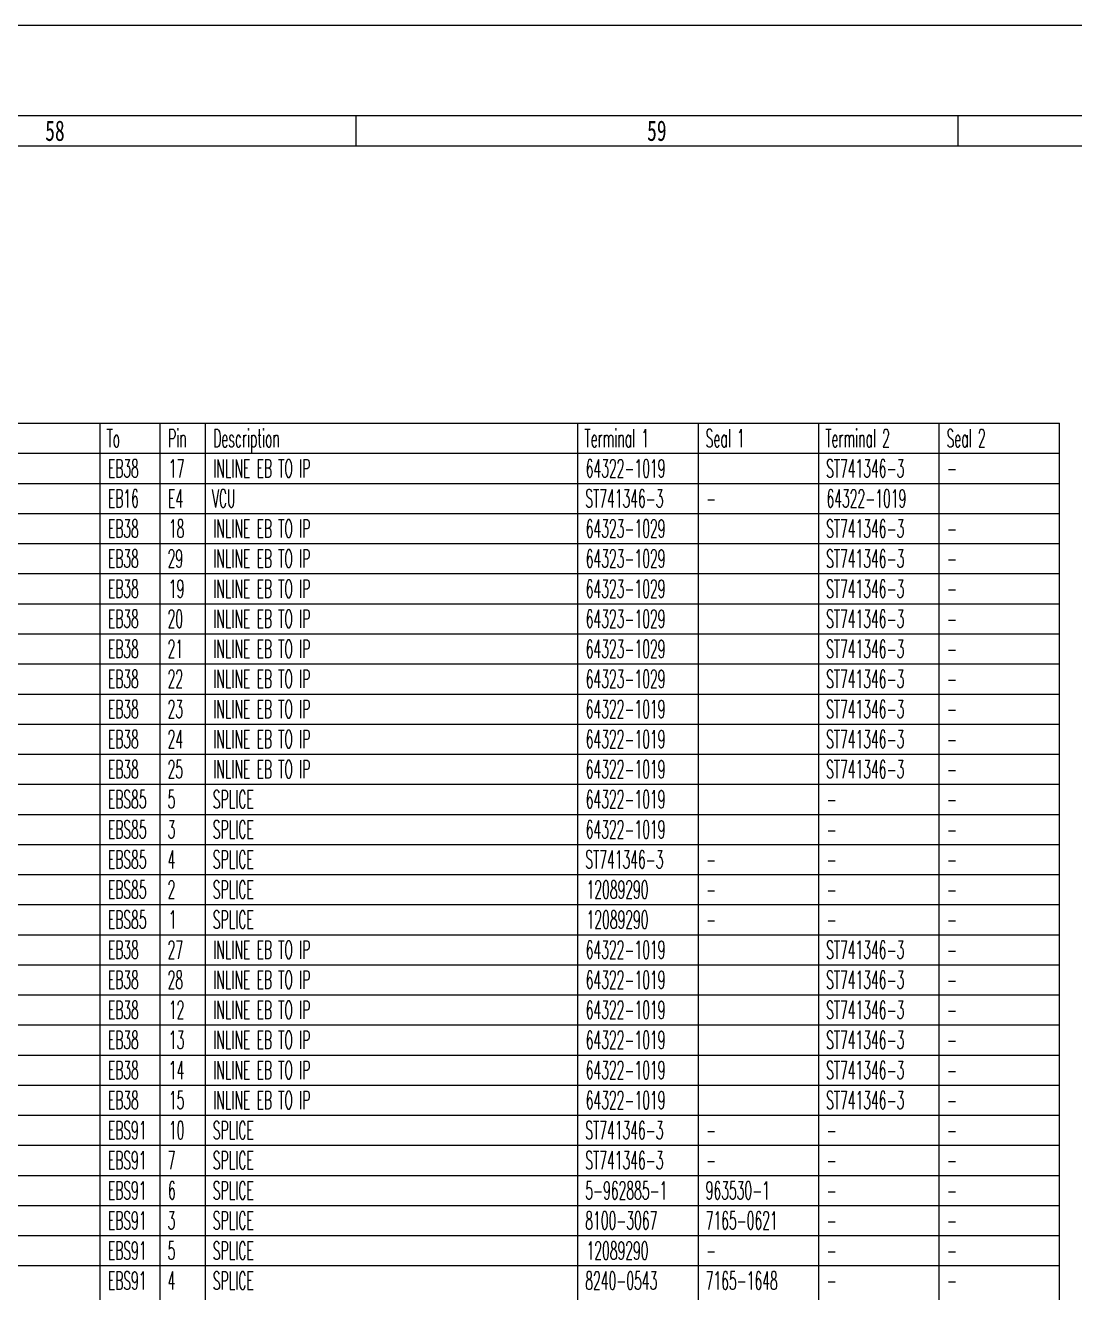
# Model space of a CAD drawing. Header units: inches. Extents: x 47316 to 59086, y 3141 to 11743.
# Drawn here: x 56013 to 56187.3, y 10088.5 to 10299.1 of the extents above; entities that cross this region are included whole.
import ezdxf

# ---------------------------------------------------------------- set-up
doc = ezdxf.new("R2010")
doc.units = ezdxf.units.IN
doc.header["$MEASUREMENT"] = 0
doc.styles.add('MtX_FangSong_GB2312', font='')
doc.styles.get("Standard").update_dxf_attribs({"font": ''})
doc.styles.get('MtX_FangSong_GB2312').set_extended_font_data('FangSong_GB2312')
doc.styles.get('Standard').set_extended_font_data('SimSun')

msp = doc.modelspace()

# ---------------------------------------------------------------- linework, layer by layer
at = {"color": 0, "lineweight": 15}
for p, q in [((57387.93, 10299.08), (50247.93, 10299.08)), ((50267.93, 10284.08), (57267.93, 10284.08)), ((56067.93, 10279.08), (56067.93, 10284.08)), ((56167.93, 10279.08), (56167.93, 10284.08)), ((50267.93, 10279.08), (57367.93, 10279.08))]:
    msp.add_line(p, q, dxfattribs=at)
at = {"color": 0, "linetype": 'Continuous', "lineweight": 15}
for p, q in [((55857.95, 10232.95), (56184.8, 10232.95)), ((56025.41, 9727.95), (56025.41, 10232.95)), ((56035.41, 9727.95), (56035.41, 10232.95)), ((56042.91, 9727.95), (56042.91, 10232.95)), ((56104.8, 9727.95), (56104.8, 10232.95)), ((56124.8, 9727.95), (56124.8, 10232.95)), ((56144.8, 9727.95), (56144.8, 10232.95)), ((56164.8, 9727.95), (56164.8, 10232.95)), ((56184.8, 9727.95), (56184.8, 10232.95)), ((55857.95, 10227.95), (56184.8, 10227.95)), ((55857.95, 10222.95), (56184.8, 10222.95)), ((55857.95, 10217.95), (56184.8, 10217.95)), ((55857.95, 10212.95), (56184.8, 10212.95)), ((55857.95, 10207.95), (56184.8, 10207.95)), ((55857.95, 10202.95), (56184.8, 10202.95)), ((55857.95, 10197.95), (56184.8, 10197.95)), ((55857.95, 10192.95), (56184.8, 10192.95)), ((55857.95, 10187.95), (56184.8, 10187.95)), ((55857.95, 10182.95), (56184.8, 10182.95)), ((55857.95, 10177.95), (56184.8, 10177.95)), ((55857.95, 10172.95), (56184.8, 10172.95)), ((55857.95, 10167.95), (56184.8, 10167.95)), ((55857.95, 10162.95), (56184.8, 10162.95)), ((55857.95, 10157.95), (56184.8, 10157.95)), ((55857.95, 10152.95), (56184.8, 10152.95)), ((55857.95, 10147.95), (56184.8, 10147.95)), ((55857.95, 10142.95), (56184.8, 10142.95)), ((55857.95, 10137.95), (56184.8, 10137.95)), ((55857.95, 10132.95), (56184.8, 10132.95)), ((55857.95, 10127.95), (56184.8, 10127.95)), ((55857.95, 10122.95), (56184.8, 10122.95)), ((55857.95, 10117.95), (56184.8, 10117.95)), ((55857.95, 10112.95), (56184.8, 10112.95)), ((55857.95, 10107.95), (56184.8, 10107.95)), ((55857.95, 10102.95), (56184.8, 10102.95)), ((55857.95, 10097.95), (56184.8, 10097.95)), ((55857.95, 10092.95), (56184.8, 10092.95))]:
    msp.add_line(p, q, dxfattribs=at)

# ---------------------------------------------------------------- texts
at = {"color": 0, "lineweight": 15, "style": 'MtX_FangSong_GB2312', "width": 0.7}
for s, p in [('58', (56016.29, 10279.88)), ('59', (56116.28, 10279.88))]:
    msp.add_text(s, height=3.4, dxfattribs=at).set_placement(p)
at = {"color": 140, "linetype": 'Continuous', "lineweight": 15, "char_height": 3, "attachment_point": 1}
for s, insert, width in [('\\Fromans.shx;\\W0.5000000000;\\T1.0000000000;\\o\\lTo', (56026.49, 10231.95), 2.5), ('\\Fromans.shx;\\W0.5000000000;\\T1.0000000000;\\o\\lPin', (56036.7, 10231.95), 3.4286), ('\\Fromans.shx;\\W0.5000000000;\\T1.0000000000;\\o\\lDescription', (56044.2, 10231.95), 12.2857), ('\\Fromans.shx;\\W0.5000000000;\\T1.0000000000;\\o\\lTerminal 1', (56105.88, 10231.95), 12.2857), ('\\Fromans.shx;\\W0.5000000000;\\T1.0000000000;\\o\\lSeal 1', (56126.02, 10231.95), 7.5714), ('\\Fromans.shx;\\W0.5000000000;\\T1.0000000000;\\o\\lTerminal 2', (56145.88, 10231.95), 12.2857), ('\\Fromans.shx;\\W0.5000000000;\\T1.0000000000;\\o\\lSeal 2', (56166.02, 10231.95), 7.5714)]:
    msp.add_mtext(s, dxfattribs=dict(at, insert=insert, width=width))
at = {"color": 7, "linetype": 'Continuous', "lineweight": 15, "char_height": 3, "attachment_point": 1}
for s, insert, width in [('\\Fromans.shx;\\W0.5000000000;\\T1.0000000000;\\o\\lEB38', (56026.7, 10226.95), 5.7143), ('\\Fromans.shx;\\W0.5000000000;\\T1.0000000000;\\o\\l17', (56036.84, 10226.95), 2.8571), ('\\Fromans.shx;\\W0.5000000000;\\T1.0000000000;\\o\\lINLINE EB TO IP', (56044.2, 10226.95), 19), ('\\Fromans.shx;\\W0.5000000000;\\T1.0000000000;\\o\\l64322-1019', (56106.09, 10226.95), 14.7143), ('\\Fromans.shx;\\W0.5000000000;\\T1.0000000000;\\o\\lST741346-3', (56146.02, 10226.95), 14.4286), ('\\Fromans.shx;\\W0.5000000000;\\T1.0000000000;\\o\\l-', (56166.09, 10226.95), 1.8571), ('\\Fromans.shx;\\W0.5000000000;\\T1.0000000000;\\o\\lEB16', (56026.7, 10221.95), 5.7143), ('\\Fromans.shx;\\W0.5000000000;\\T1.0000000000;\\o\\lE4', (56036.7, 10221.95), 2.7857), ('\\Fromans.shx;\\W0.5000000000;\\T1.0000000000;\\o\\lVCU', (56043.99, 10221.95), 4.3571), ('\\Fromans.shx;\\W0.5000000000;\\T1.0000000000;\\o\\lST741346-3', (56106.02, 10221.95), 14.4286), ('\\Fromans.shx;\\W0.5000000000;\\T1.0000000000;\\o\\l64322-1019', (56146.09, 10221.95), 14.7143), ('\\Fromans.shx;\\W0.5000000000;\\T1.0000000000;\\o\\l-', (56126.09, 10221.95), 1.8571), ('\\Fromans.shx;\\W0.5000000000;\\T1.0000000000;\\o\\lEB38', (56026.7, 10216.95), 5.7143), ('\\Fromans.shx;\\W0.5000000000;\\T1.0000000000;\\o\\l18', (56036.84, 10216.95), 2.8571), ('\\Fromans.shx;\\W0.5000000000;\\T1.0000000000;\\o\\lINLINE EB TO IP', (56044.2, 10216.95), 19), ('\\Fromans.shx;\\W0.5000000000;\\T1.0000000000;\\o\\l64323-1029', (56106.09, 10216.95), 14.7143), ('\\Fromans.shx;\\W0.5000000000;\\T1.0000000000;\\o\\lST741346-3', (56146.02, 10216.95), 14.4286), ('\\Fromans.shx;\\W0.5000000000;\\T1.0000000000;\\o\\l-', (56166.09, 10216.95), 1.8571), ('\\Fromans.shx;\\W0.5000000000;\\T1.0000000000;\\o\\lEB38', (56026.7, 10211.95), 5.7143), ('\\Fromans.shx;\\W0.5000000000;\\T1.0000000000;\\o\\l29', (56036.63, 10211.95), 2.8571), ('\\Fromans.shx;\\W0.5000000000;\\T1.0000000000;\\o\\lINLINE EB TO IP', (56044.2, 10211.95), 19), ('\\Fromans.shx;\\W0.5000000000;\\T1.0000000000;\\o\\l64323-1029', (56106.09, 10211.95), 14.7143), ('\\Fromans.shx;\\W0.5000000000;\\T1.0000000000;\\o\\lST741346-3', (56146.02, 10211.95), 14.4286), ('\\Fromans.shx;\\W0.5000000000;\\T1.0000000000;\\o\\l-', (56166.09, 10211.95), 1.8571), ('\\Fromans.shx;\\W0.5000000000;\\T1.0000000000;\\o\\lEB38', (56026.7, 10206.95), 5.7143), ('\\Fromans.shx;\\W0.5000000000;\\T1.0000000000;\\o\\l19', (56036.84, 10206.95), 2.8571), ('\\Fromans.shx;\\W0.5000000000;\\T1.0000000000;\\o\\lINLINE EB TO IP', (56044.2, 10206.95), 19), ('\\Fromans.shx;\\W0.5000000000;\\T1.0000000000;\\o\\l64323-1029', (56106.09, 10206.95), 14.7143), ('\\Fromans.shx;\\W0.5000000000;\\T1.0000000000;\\o\\lST741346-3', (56146.02, 10206.95), 14.4286), ('\\Fromans.shx;\\W0.5000000000;\\T1.0000000000;\\o\\l-', (56166.09, 10206.95), 1.8571), ('\\Fromans.shx;\\W0.5000000000;\\T1.0000000000;\\o\\lEB38', (56026.7, 10201.95), 5.7143), ('\\Fromans.shx;\\W0.5000000000;\\T1.0000000000;\\o\\l20', (56036.63, 10201.95), 2.8571), ('\\Fromans.shx;\\W0.5000000000;\\T1.0000000000;\\o\\lINLINE EB TO IP', (56044.2, 10201.95), 19), ('\\Fromans.shx;\\W0.5000000000;\\T1.0000000000;\\o\\l64323-1029', (56106.09, 10201.95), 14.7143), ('\\Fromans.shx;\\W0.5000000000;\\T1.0000000000;\\o\\lST741346-3', (56146.02, 10201.95), 14.4286), ('\\Fromans.shx;\\W0.5000000000;\\T1.0000000000;\\o\\l-', (56166.09, 10201.95), 1.8571), ('\\Fromans.shx;\\W0.5000000000;\\T1.0000000000;\\o\\lEB38', (56026.7, 10196.95), 5.7143), ('\\Fromans.shx;\\W0.5000000000;\\T1.0000000000;\\o\\l21', (56036.63, 10196.95), 2.8571), ('\\Fromans.shx;\\W0.5000000000;\\T1.0000000000;\\o\\lINLINE EB TO IP', (56044.2, 10196.95), 19), ('\\Fromans.shx;\\W0.5000000000;\\T1.0000000000;\\o\\l64323-1029', (56106.09, 10196.95), 14.7143), ('\\Fromans.shx;\\W0.5000000000;\\T1.0000000000;\\o\\lST741346-3', (56146.02, 10196.95), 14.4286), ('\\Fromans.shx;\\W0.5000000000;\\T1.0000000000;\\o\\l-', (56166.09, 10196.95), 1.8571), ('\\Fromans.shx;\\W0.5000000000;\\T1.0000000000;\\o\\lEB38', (56026.7, 10191.95), 5.7143), ('\\Fromans.shx;\\W0.5000000000;\\T1.0000000000;\\o\\l22', (56036.63, 10191.95), 2.8571), ('\\Fromans.shx;\\W0.5000000000;\\T1.0000000000;\\o\\lINLINE EB TO IP', (56044.2, 10191.95), 19), ('\\Fromans.shx;\\W0.5000000000;\\T1.0000000000;\\o\\l64323-1029', (56106.09, 10191.95), 14.7143), ('\\Fromans.shx;\\W0.5000000000;\\T1.0000000000;\\o\\lST741346-3', (56146.02, 10191.95), 14.4286), ('\\Fromans.shx;\\W0.5000000000;\\T1.0000000000;\\o\\l-', (56166.09, 10191.95), 1.8571), ('\\Fromans.shx;\\W0.5000000000;\\T1.0000000000;\\o\\lEB38', (56026.7, 10186.95), 5.7143), ('\\Fromans.shx;\\W0.5000000000;\\T1.0000000000;\\o\\l23', (56036.63, 10186.95), 2.8571), ('\\Fromans.shx;\\W0.5000000000;\\T1.0000000000;\\o\\lINLINE EB TO IP', (56044.2, 10186.95), 19), ('\\Fromans.shx;\\W0.5000000000;\\T1.0000000000;\\o\\l64322-1019', (56106.09, 10186.95), 14.7143), ('\\Fromans.shx;\\W0.5000000000;\\T1.0000000000;\\o\\lST741346-3', (56146.02, 10186.95), 14.4286), ('\\Fromans.shx;\\W0.5000000000;\\T1.0000000000;\\o\\l-', (56166.09, 10186.95), 1.8571), ('\\Fromans.shx;\\W0.5000000000;\\T1.0000000000;\\o\\lEB38', (56026.7, 10181.95), 5.7143), ('\\Fromans.shx;\\W0.5000000000;\\T1.0000000000;\\o\\l24', (56036.63, 10181.95), 2.8571), ('\\Fromans.shx;\\W0.5000000000;\\T1.0000000000;\\o\\lINLINE EB TO IP', (56044.2, 10181.95), 19), ('\\Fromans.shx;\\W0.5000000000;\\T1.0000000000;\\o\\l64322-1019', (56106.09, 10181.95), 14.7143), ('\\Fromans.shx;\\W0.5000000000;\\T1.0000000000;\\o\\lST741346-3', (56146.02, 10181.95), 14.4286), ('\\Fromans.shx;\\W0.5000000000;\\T1.0000000000;\\o\\l-', (56166.09, 10181.95), 1.8571), ('\\Fromans.shx;\\W0.5000000000;\\T1.0000000000;\\o\\lEB38', (56026.7, 10176.95), 5.7143), ('\\Fromans.shx;\\W0.5000000000;\\T1.0000000000;\\o\\l25', (56036.63, 10176.95), 2.8571), ('\\Fromans.shx;\\W0.5000000000;\\T1.0000000000;\\o\\lINLINE EB TO IP', (56044.2, 10176.95), 19), ('\\Fromans.shx;\\W0.5000000000;\\T1.0000000000;\\o\\l64322-1019', (56106.09, 10176.95), 14.7143), ('\\Fromans.shx;\\W0.5000000000;\\T1.0000000000;\\o\\lST741346-3', (56146.02, 10176.95), 14.4286), ('\\Fromans.shx;\\W0.5000000000;\\T1.0000000000;\\o\\l-', (56166.09, 10176.95), 1.8571), ('\\Fromans.shx;\\W0.5000000000;\\T1.0000000000;\\o\\lEBS85', (56026.7, 10171.95), 7.1429), ('\\Fromans.shx;\\W0.5000000000;\\T1.0000000000;\\o\\l5', (56036.63, 10171.95), 1.4286), ('\\Fromans.shx;\\W0.5000000000;\\T1.0000000000;\\o\\lSPLICE', (56044.13, 10171.95), 7.5714), ('\\Fromans.shx;\\W0.5000000000;\\T1.0000000000;\\o\\l64322-1019', (56106.09, 10171.95), 14.7143), ('\\Fromans.shx;\\W0.5000000000;\\T1.0000000000;\\o\\l-', (56146.09, 10171.95), 1.8571), ('\\Fromans.shx;\\W0.5000000000;\\T1.0000000000;\\o\\l-', (56166.09, 10171.95), 1.8571), ('\\Fromans.shx;\\W0.5000000000;\\T1.0000000000;\\o\\lEBS85', (56026.7, 10166.95), 7.1429), ('\\Fromans.shx;\\W0.5000000000;\\T1.0000000000;\\o\\l3', (56036.63, 10166.95), 1.4286), ('\\Fromans.shx;\\W0.5000000000;\\T1.0000000000;\\o\\lSPLICE', (56044.13, 10166.95), 7.5714), ('\\Fromans.shx;\\W0.5000000000;\\T1.0000000000;\\o\\l64322-1019', (56106.09, 10166.95), 14.7143), ('\\Fromans.shx;\\W0.5000000000;\\T1.0000000000;\\o\\l-', (56146.09, 10166.95), 1.8571), ('\\Fromans.shx;\\W0.5000000000;\\T1.0000000000;\\o\\l-', (56166.09, 10166.95), 1.8571), ('\\Fromans.shx;\\W0.5000000000;\\T1.0000000000;\\o\\lEBS85', (56026.7, 10161.95), 7.1429), ('\\Fromans.shx;\\W0.5000000000;\\T1.0000000000;\\o\\l4', (56036.63, 10161.95), 1.4286), ('\\Fromans.shx;\\W0.5000000000;\\T1.0000000000;\\o\\lSPLICE', (56044.13, 10161.95), 7.5714), ('\\Fromans.shx;\\W0.5000000000;\\T1.0000000000;\\o\\lST741346-3', (56106.02, 10161.95), 14.4286), ('\\Fromans.shx;\\W0.5000000000;\\T1.0000000000;\\o\\l-', (56126.09, 10161.95), 1.8571), ('\\Fromans.shx;\\W0.5000000000;\\T1.0000000000;\\o\\l-', (56146.09, 10161.95), 1.8571), ('\\Fromans.shx;\\W0.5000000000;\\T1.0000000000;\\o\\l-', (56166.09, 10161.95), 1.8571), ('\\Fromans.shx;\\W0.5000000000;\\T1.0000000000;\\o\\lEBS85', (56026.7, 10156.95), 7.1429), ('\\Fromans.shx;\\W0.5000000000;\\T1.0000000000;\\o\\l2', (56036.63, 10156.95), 1.4286), ('\\Fromans.shx;\\W0.5000000000;\\T1.0000000000;\\o\\lSPLICE', (56044.13, 10156.95), 7.5714), ('\\Fromans.shx;\\W0.5000000000;\\T1.0000000000;\\o\\l12089290', (56106.23, 10156.95), 11.4286), ('\\Fromans.shx;\\W0.5000000000;\\T1.0000000000;\\o\\l-', (56126.09, 10156.95), 1.8571), ('\\Fromans.shx;\\W0.5000000000;\\T1.0000000000;\\o\\l-', (56146.09, 10156.95), 1.8571), ('\\Fromans.shx;\\W0.5000000000;\\T1.0000000000;\\o\\l-', (56166.09, 10156.95), 1.8571), ('\\Fromans.shx;\\W0.5000000000;\\T1.0000000000;\\o\\lEBS85', (56026.7, 10151.95), 7.1429), ('\\Fromans.shx;\\W0.5000000000;\\T1.0000000000;\\o\\l1', (56036.84, 10151.95), 1.4286), ('\\Fromans.shx;\\W0.5000000000;\\T1.0000000000;\\o\\lSPLICE', (56044.13, 10151.95), 7.5714), ('\\Fromans.shx;\\W0.5000000000;\\T1.0000000000;\\o\\l12089290', (56106.23, 10151.95), 11.4286), ('\\Fromans.shx;\\W0.5000000000;\\T1.0000000000;\\o\\l-', (56126.09, 10151.95), 1.8571), ('\\Fromans.shx;\\W0.5000000000;\\T1.0000000000;\\o\\l-', (56146.09, 10151.95), 1.8571), ('\\Fromans.shx;\\W0.5000000000;\\T1.0000000000;\\o\\l-', (56166.09, 10151.95), 1.8571), ('\\Fromans.shx;\\W0.5000000000;\\T1.0000000000;\\o\\lEB38', (56026.7, 10146.95), 5.7143), ('\\Fromans.shx;\\W0.5000000000;\\T1.0000000000;\\o\\l27', (56036.63, 10146.95), 2.8571), ('\\Fromans.shx;\\W0.5000000000;\\T1.0000000000;\\o\\lINLINE EB TO IP', (56044.2, 10146.95), 19), ('\\Fromans.shx;\\W0.5000000000;\\T1.0000000000;\\o\\l64322-1019', (56106.09, 10146.95), 14.7143), ('\\Fromans.shx;\\W0.5000000000;\\T1.0000000000;\\o\\lST741346-3', (56146.02, 10146.95), 14.4286), ('\\Fromans.shx;\\W0.5000000000;\\T1.0000000000;\\o\\l-', (56166.09, 10146.95), 1.8571), ('\\Fromans.shx;\\W0.5000000000;\\T1.0000000000;\\o\\lEB38', (56026.7, 10141.95), 5.7143), ('\\Fromans.shx;\\W0.5000000000;\\T1.0000000000;\\o\\l28', (56036.63, 10141.95), 2.8571), ('\\Fromans.shx;\\W0.5000000000;\\T1.0000000000;\\o\\lINLINE EB TO IP', (56044.2, 10141.95), 19), ('\\Fromans.shx;\\W0.5000000000;\\T1.0000000000;\\o\\l64322-1019', (56106.09, 10141.95), 14.7143), ('\\Fromans.shx;\\W0.5000000000;\\T1.0000000000;\\o\\lST741346-3', (56146.02, 10141.95), 14.4286), ('\\Fromans.shx;\\W0.5000000000;\\T1.0000000000;\\o\\l-', (56166.09, 10141.95), 1.8571), ('\\Fromans.shx;\\W0.5000000000;\\T1.0000000000;\\o\\lEB38', (56026.7, 10136.95), 5.7143), ('\\Fromans.shx;\\W0.5000000000;\\T1.0000000000;\\o\\l12', (56036.84, 10136.95), 2.8571), ('\\Fromans.shx;\\W0.5000000000;\\T1.0000000000;\\o\\lINLINE EB TO IP', (56044.2, 10136.95), 19), ('\\Fromans.shx;\\W0.5000000000;\\T1.0000000000;\\o\\l64322-1019', (56106.09, 10136.95), 14.7143), ('\\Fromans.shx;\\W0.5000000000;\\T1.0000000000;\\o\\lST741346-3', (56146.02, 10136.95), 14.4286), ('\\Fromans.shx;\\W0.5000000000;\\T1.0000000000;\\o\\l-', (56166.09, 10136.95), 1.8571), ('\\Fromans.shx;\\W0.5000000000;\\T1.0000000000;\\o\\lEB38', (56026.7, 10131.95), 5.7143), ('\\Fromans.shx;\\W0.5000000000;\\T1.0000000000;\\o\\l13', (56036.84, 10131.95), 2.8571), ('\\Fromans.shx;\\W0.5000000000;\\T1.0000000000;\\o\\lINLINE EB TO IP', (56044.2, 10131.95), 19), ('\\Fromans.shx;\\W0.5000000000;\\T1.0000000000;\\o\\l64322-1019', (56106.09, 10131.95), 14.7143), ('\\Fromans.shx;\\W0.5000000000;\\T1.0000000000;\\o\\lST741346-3', (56146.02, 10131.95), 14.4286), ('\\Fromans.shx;\\W0.5000000000;\\T1.0000000000;\\o\\l-', (56166.09, 10131.95), 1.8571), ('\\Fromans.shx;\\W0.5000000000;\\T1.0000000000;\\o\\lEB38', (56026.7, 10126.95), 5.7143), ('\\Fromans.shx;\\W0.5000000000;\\T1.0000000000;\\o\\l14', (56036.84, 10126.95), 2.8571), ('\\Fromans.shx;\\W0.5000000000;\\T1.0000000000;\\o\\lINLINE EB TO IP', (56044.2, 10126.95), 19), ('\\Fromans.shx;\\W0.5000000000;\\T1.0000000000;\\o\\l64322-1019', (56106.09, 10126.95), 14.7143), ('\\Fromans.shx;\\W0.5000000000;\\T1.0000000000;\\o\\lST741346-3', (56146.02, 10126.95), 14.4286), ('\\Fromans.shx;\\W0.5000000000;\\T1.0000000000;\\o\\l-', (56166.09, 10126.95), 1.8571), ('\\Fromans.shx;\\W0.5000000000;\\T1.0000000000;\\o\\lEB38', (56026.7, 10121.95), 5.7143), ('\\Fromans.shx;\\W0.5000000000;\\T1.0000000000;\\o\\l15', (56036.84, 10121.95), 2.8571), ('\\Fromans.shx;\\W0.5000000000;\\T1.0000000000;\\o\\lINLINE EB TO IP', (56044.2, 10121.95), 19), ('\\Fromans.shx;\\W0.5000000000;\\T1.0000000000;\\o\\l64322-1019', (56106.09, 10121.95), 14.7143), ('\\Fromans.shx;\\W0.5000000000;\\T1.0000000000;\\o\\lST741346-3', (56146.02, 10121.95), 14.4286), ('\\Fromans.shx;\\W0.5000000000;\\T1.0000000000;\\o\\l-', (56166.09, 10121.95), 1.8571), ('\\Fromans.shx;\\W0.5000000000;\\T1.0000000000;\\o\\lEBS91', (56026.7, 10116.95), 7.1429), ('\\Fromans.shx;\\W0.5000000000;\\T1.0000000000;\\o\\l10', (56036.84, 10116.95), 2.8571), ('\\Fromans.shx;\\W0.5000000000;\\T1.0000000000;\\o\\lSPLICE', (56044.13, 10116.95), 7.5714), ('\\Fromans.shx;\\W0.5000000000;\\T1.0000000000;\\o\\lST741346-3', (56106.02, 10116.95), 14.4286), ('\\Fromans.shx;\\W0.5000000000;\\T1.0000000000;\\o\\l-', (56126.09, 10116.95), 1.8571), ('\\Fromans.shx;\\W0.5000000000;\\T1.0000000000;\\o\\l-', (56146.09, 10116.95), 1.8571), ('\\Fromans.shx;\\W0.5000000000;\\T1.0000000000;\\o\\l-', (56166.09, 10116.95), 1.8571), ('\\Fromans.shx;\\W0.5000000000;\\T1.0000000000;\\o\\lEBS91', (56026.7, 10111.95), 7.1429), ('\\Fromans.shx;\\W0.5000000000;\\T1.0000000000;\\o\\l7', (56036.63, 10111.95), 1.4286), ('\\Fromans.shx;\\W0.5000000000;\\T1.0000000000;\\o\\lSPLICE', (56044.13, 10111.95), 7.5714), ('\\Fromans.shx;\\W0.5000000000;\\T1.0000000000;\\o\\lST741346-3', (56106.02, 10111.95), 14.4286), ('\\Fromans.shx;\\W0.5000000000;\\T1.0000000000;\\o\\l-', (56126.09, 10111.95), 1.8571), ('\\Fromans.shx;\\W0.5000000000;\\T1.0000000000;\\o\\l-', (56146.09, 10111.95), 1.8571), ('\\Fromans.shx;\\W0.5000000000;\\T1.0000000000;\\o\\l-', (56166.09, 10111.95), 1.8571), ('\\Fromans.shx;\\W0.5000000000;\\T1.0000000000;\\o\\lEBS91', (56026.7, 10106.95), 7.1429), ('\\Fromans.shx;\\W0.5000000000;\\T1.0000000000;\\o\\l6', (56036.7, 10106.95), 1.4286), ('\\Fromans.shx;\\W0.5000000000;\\T1.0000000000;\\o\\lSPLICE', (56044.13, 10106.95), 7.5714), ('\\Fromans.shx;\\W0.5000000000;\\T1.0000000000;\\o\\l5-962885-1', (56106.02, 10106.95), 15.1429), ('\\Fromans.shx;\\W0.5000000000;\\T1.0000000000;\\o\\l963530-1', (56126.02, 10106.95), 11.8571), ('\\Fromans.shx;\\W0.5000000000;\\T1.0000000000;\\o\\l-', (56146.09, 10106.95), 1.8571), ('\\Fromans.shx;\\W0.5000000000;\\T1.0000000000;\\o\\l-', (56166.09, 10106.95), 1.8571), ('\\Fromans.shx;\\W0.5000000000;\\T1.0000000000;\\o\\lEBS91', (56026.7, 10101.95), 7.1429), ('\\Fromans.shx;\\W0.5000000000;\\T1.0000000000;\\o\\l3', (56036.63, 10101.95), 1.4286), ('\\Fromans.shx;\\W0.5000000000;\\T1.0000000000;\\o\\lSPLICE', (56044.13, 10101.95), 7.5714), ('\\Fromans.shx;\\W0.5000000000;\\T1.0000000000;\\o\\l8100-3067', (56106.02, 10101.95), 13.2857), ('\\Fromans.shx;\\W0.5000000000;\\T1.0000000000;\\o\\l7165-0621', (56126.02, 10101.95), 13.2857), ('\\Fromans.shx;\\W0.5000000000;\\T1.0000000000;\\o\\l-', (56146.09, 10101.95), 1.8571), ('\\Fromans.shx;\\W0.5000000000;\\T1.0000000000;\\o\\l-', (56166.09, 10101.95), 1.8571), ('\\Fromans.shx;\\W0.5000000000;\\T1.0000000000;\\o\\lEBS91', (56026.7, 10096.95), 7.1429), ('\\Fromans.shx;\\W0.5000000000;\\T1.0000000000;\\o\\l5', (56036.63, 10096.95), 1.4286), ('\\Fromans.shx;\\W0.5000000000;\\T1.0000000000;\\o\\lSPLICE', (56044.13, 10096.95), 7.5714), ('\\Fromans.shx;\\W0.5000000000;\\T1.0000000000;\\o\\l12089290', (56106.23, 10096.95), 11.4286), ('\\Fromans.shx;\\W0.5000000000;\\T1.0000000000;\\o\\l-', (56126.09, 10096.95), 1.8571), ('\\Fromans.shx;\\W0.5000000000;\\T1.0000000000;\\o\\l-', (56146.09, 10096.95), 1.8571), ('\\Fromans.shx;\\W0.5000000000;\\T1.0000000000;\\o\\l-', (56166.09, 10096.95), 1.8571), ('\\Fromans.shx;\\W0.5000000000;\\T1.0000000000;\\o\\lEBS91', (56026.7, 10091.95), 7.1429), ('\\Fromans.shx;\\W0.5000000000;\\T1.0000000000;\\o\\l4', (56036.63, 10091.95), 1.4286), ('\\Fromans.shx;\\W0.5000000000;\\T1.0000000000;\\o\\lSPLICE', (56044.13, 10091.95), 7.5714), ('\\Fromans.shx;\\W0.5000000000;\\T1.0000000000;\\o\\l8240-0543', (56106.02, 10091.95), 13.2857), ('\\Fromans.shx;\\W0.5000000000;\\T1.0000000000;\\o\\l7165-1648', (56126.02, 10091.95), 13.2857), ('\\Fromans.shx;\\W0.5000000000;\\T1.0000000000;\\o\\l-', (56146.09, 10091.95), 1.8571), ('\\Fromans.shx;\\W0.5000000000;\\T1.0000000000;\\o\\l-', (56166.09, 10091.95), 1.8571)]:
    msp.add_mtext(s, dxfattribs=dict(at, insert=insert, width=width))

doc.saveas('drawing.dxf')
